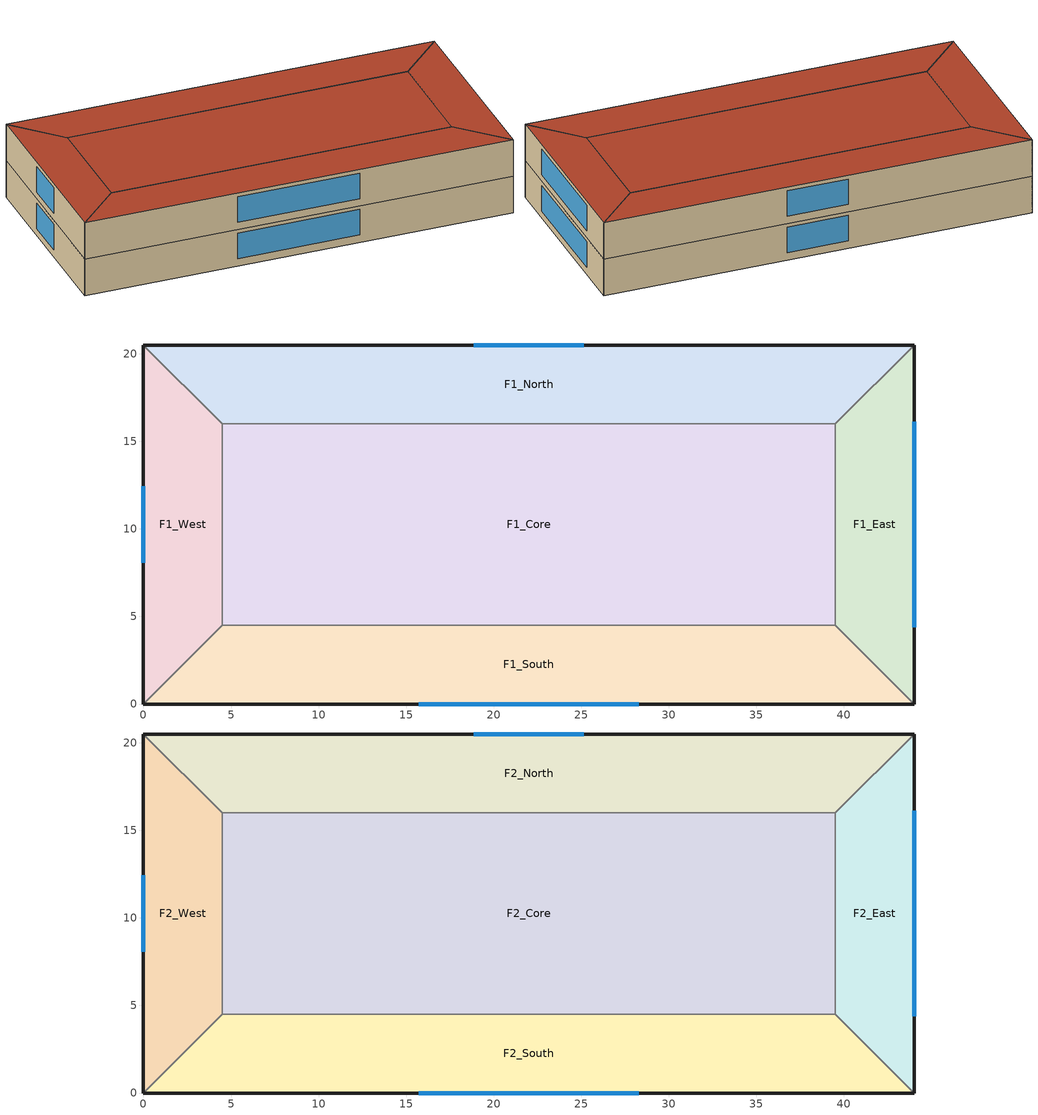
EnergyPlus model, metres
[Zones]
F1_South
 floor ground (Slab_Cons): 4.5,4.5 39.5,4.5 44,0 0,0 z0
 wall outside (ExtWall_Cons): 0,0 44,0 z0:4
 wall to F1_East (Partition_Cons): 44,0 39.5,4.5 z0:4
 wall to F1_Core (Partition_Cons): 39.5,4.5 4.5,4.5 z0:4
 wall to F1_West (Partition_Cons): 4.5,4.5 0,0 z0:4
 window (Win_Cons): 15.71,0 28.29,0 z0.8:3.6
F1_East
 floor ground (Slab_Cons): 39.5,4.5 39.5,16 44,20.5 44,0 z0
 wall outside (ExtWall_Cons): 44,0 44,20.5 z0:4
 wall to F1_North (Partition_Cons): 44,20.5 39.5,16 z0:4
 wall to F1_Core (Partition_Cons): 39.5,16 39.5,4.5 z0:4
 window (Win_Cons): 44,4.39 44,16.11 z0.8:3.6
F1_North
 floor ground (Slab_Cons): 39.5,16 4.5,16 0,20.5 44,20.5 z0
 wall outside (ExtWall_Cons): 44,20.5 0,20.5 z0:4
 wall to F1_West (Partition_Cons): 0,20.5 4.5,16 z0:4
 wall to F1_Core (Partition_Cons): 4.5,16 39.5,16 z0:4
 window (Win_Cons): 25.14,20.5 18.86,20.5 z0.8:3.6
F1_West
 floor ground (Slab_Cons): 4.5,16 4.5,4.5 0,0 0,20.5 z0
 wall outside (ExtWall_Cons): 0,20.5 0,0 z0:4
 wall to F1_Core (Partition_Cons): 4.5,4.5 4.5,16 z0:4
 window (Win_Cons): 0,12.45 0,8.05 z0.8:3.6
F1_Core
 floor ground (Slab_Cons): 4.5,16 39.5,16 39.5,4.5 4.5,4.5 z0
F2_South
 floor to F1_South (IntFloor_Cons): 4.5,4.5 39.5,4.5 44,0 0,0 z4
 wall outside (ExtWall_Cons): 0,0 44,0 z4:8
 wall to F2_East (Partition_Cons): 44,0 39.5,4.5 z4:8
 wall to F2_Core (Partition_Cons): 39.5,4.5 4.5,4.5 z4:8
 wall to F2_West (Partition_Cons): 4.5,4.5 0,0 z4:8
 window (Win_Cons): 15.71,0 28.29,0 z4.8:7.6
 roof outside (Roof_Cons): 0,0 44,0 39.5,4.5 4.5,4.5 z8
F2_East
 floor to F1_East (IntFloor_Cons): 39.5,4.5 39.5,16 44,20.5 44,0 z4
 wall outside (ExtWall_Cons): 44,0 44,20.5 z4:8
 wall to F2_North (Partition_Cons): 44,20.5 39.5,16 z4:8
 wall to F2_Core (Partition_Cons): 39.5,16 39.5,4.5 z4:8
 window (Win_Cons): 44,4.39 44,16.11 z4.8:7.6
 roof outside (Roof_Cons): 44,0 44,20.5 39.5,16 39.5,4.5 z8
F2_North
 floor to F1_North (IntFloor_Cons): 39.5,16 4.5,16 0,20.5 44,20.5 z4
 wall outside (ExtWall_Cons): 44,20.5 0,20.5 z4:8
 wall to F2_West (Partition_Cons): 0,20.5 4.5,16 z4:8
 wall to F2_Core (Partition_Cons): 4.5,16 39.5,16 z4:8
 window (Win_Cons): 25.14,20.5 18.86,20.5 z4.8:7.6
 roof outside (Roof_Cons): 44,20.5 0,20.5 4.5,16 39.5,16 z8
F2_West
 floor to F1_West (IntFloor_Cons): 4.5,16 4.5,4.5 0,0 0,20.5 z4
 wall outside (ExtWall_Cons): 0,20.5 0,0 z4:8
 wall to F2_Core (Partition_Cons): 4.5,4.5 4.5,16 z4:8
 window (Win_Cons): 0,12.45 0,8.05 z4.8:7.6
 roof outside (Roof_Cons): 0,20.5 0,0 4.5,4.5 4.5,16 z8
F2_Core
 floor to F1_Core (IntFloor_Cons): 4.5,16 39.5,16 39.5,4.5 4.5,4.5 z4
 roof outside (Roof_Cons): 4.5,4.5 39.5,4.5 39.5,16 4.5,16 z8
[Building]
T2-test-03: 15, Suburbs, 0.04, 0.4, FullExterior, 25, 6
[Material]
MetalSiding: MediumRough, 0.0015, 44.96, 7688.9, 410, 0.9, 0.7, 0.7
Plywood16: MediumRough, 0.0159, 0.12, 544, 1210, 0.9, 0.7, 0.7
Gypsum13: MediumRough, 0.0127, 0.16, 784.9, 830, 0.9, 0.7, 0.7
Membrane10: MediumRough, 0.0095, 0.16, 1121.3, 1460, 0.9, 0.7, 0.7
MetalDeck: MediumRough, 0.0015, 45.006, 7680, 418.4, 0.9, 0.7, 0.7
Concrete100: MediumRough, 0.1016, 1.311, 2240, 836.8, 0.9, 0.7, 0.7
Carpet: MediumRough, 0.0127, 0.06, 288, 1380, 0.9, 0.7, 0.7
WallIns: MediumRough, 0.04761, 0.049, 265, 836.8, 0.9, 0.7, 0.7
RoofIns: MediumRough, 0.12647, 0.049, 265, 836.8, 0.9, 0.7, 0.7
[Construction]
ExtWall_Cons: MetalSiding, Plywood16, WallIns, Gypsum13
Roof_Cons: Membrane10, RoofIns, MetalDeck
Slab_Cons; IntFloor_Cons: Concrete100, Carpet
Partition_Cons: Gypsum13, Gypsum13
Win_Cons: Glazing
[WindowMaterial:SimpleGlazingSystem]
Glazing: 2.3, 0.52, 0.75
[Zone]
F1_South; F1_East; F1_North; F1_West; F1_Core; F2_South; F2_East; F2_North; F2_West; F2_Core: 0, 0, 0, 0, 1, 1, autocalculate, autocalculate
[People]
F1_South_People: F1_South, OCC_SCH, Area/Person, , , 24, 0.3, autocalculate, ACTIVITY_SCH
F1_East_People: F1_East, OCC_SCH, Area/Person, , , 24, 0.3, autocalculate, ACTIVITY_SCH
F1_North_People: F1_North, OCC_SCH, Area/Person, , , 24, 0.3, autocalculate, ACTIVITY_SCH
F1_West_People: F1_West, OCC_SCH, Area/Person, , , 24, 0.3, autocalculate, ACTIVITY_SCH
F1_Core_People: F1_Core, OCC_SCH, Area/Person, , , 24, 0.3, autocalculate, ACTIVITY_SCH
F2_South_People: F2_South, OCC_SCH, Area/Person, , , 24, 0.3, autocalculate, ACTIVITY_SCH
F2_East_People: F2_East, OCC_SCH, Area/Person, , , 24, 0.3, autocalculate, ACTIVITY_SCH
F2_North_People: F2_North, OCC_SCH, Area/Person, , , 24, 0.3, autocalculate, ACTIVITY_SCH
F2_West_People: F2_West, OCC_SCH, Area/Person, , , 24, 0.3, autocalculate, ACTIVITY_SCH
F2_Core_People: F2_Core, OCC_SCH, Area/Person, , , 24, 0.3, autocalculate, ACTIVITY_SCH
[Lights]
F1_South_Lights: F1_South, LTG_SCH, Watts/Area, , 6.1, , 0, 0.42, 0.18, 1
F1_East_Lights: F1_East, LTG_SCH, Watts/Area, , 6.1, , 0, 0.42, 0.18, 1
F1_North_Lights: F1_North, LTG_SCH, Watts/Area, , 6.1, , 0, 0.42, 0.18, 1
F1_West_Lights: F1_West, LTG_SCH, Watts/Area, , 6.1, , 0, 0.42, 0.18, 1
F1_Core_Lights: F1_Core, LTG_SCH, Watts/Area, , 6.1, , 0, 0.42, 0.18, 1
F2_South_Lights: F2_South, LTG_SCH, Watts/Area, , 6.1, , 0, 0.42, 0.18, 1
F2_East_Lights: F2_East, LTG_SCH, Watts/Area, , 6.1, , 0, 0.42, 0.18, 1
F2_North_Lights: F2_North, LTG_SCH, Watts/Area, , 6.1, , 0, 0.42, 0.18, 1
F2_West_Lights: F2_West, LTG_SCH, Watts/Area, , 6.1, , 0, 0.42, 0.18, 1
F2_Core_Lights: F2_Core, LTG_SCH, Watts/Area, , 6.1, , 0, 0.42, 0.18, 1
[ElectricEquipment]
F1_South_Equip: F1_South, EQP_SCH, Watts/Area, , 11.3, , 0, 0.5, 0
F1_East_Equip: F1_East, EQP_SCH, Watts/Area, , 11.3, , 0, 0.5, 0
F1_North_Equip: F1_North, EQP_SCH, Watts/Area, , 11.3, , 0, 0.5, 0
F1_West_Equip: F1_West, EQP_SCH, Watts/Area, , 11.3, , 0, 0.5, 0
F1_Core_Equip: F1_Core, EQP_SCH, Watts/Area, , 11.3, , 0, 0.5, 0
F2_South_Equip: F2_South, EQP_SCH, Watts/Area, , 11.3, , 0, 0.5, 0
F2_East_Equip: F2_East, EQP_SCH, Watts/Area, , 11.3, , 0, 0.5, 0
F2_North_Equip: F2_North, EQP_SCH, Watts/Area, , 11.3, , 0, 0.5, 0
F2_West_Equip: F2_West, EQP_SCH, Watts/Area, , 11.3, , 0, 0.5, 0
F2_Core_Equip: F2_Core, EQP_SCH, Watts/Area, , 11.3, , 0, 0.5, 0
[ZoneInfiltration:DesignFlowRate]
F1_South_Infil: F1_South, ALWAYS_ON, AirChanges/Hour, , , , 0.15, 1, 0, 0, 0
F1_East_Infil: F1_East, ALWAYS_ON, AirChanges/Hour, , , , 0.15, 1, 0, 0, 0
F1_North_Infil: F1_North, ALWAYS_ON, AirChanges/Hour, , , , 0.15, 1, 0, 0, 0
F1_West_Infil: F1_West, ALWAYS_ON, AirChanges/Hour, , , , 0.15, 1, 0, 0, 0
F1_Core_Infil: F1_Core, ALWAYS_ON, AirChanges/Hour, , , , 0.15, 1, 0, 0, 0
F2_South_Infil: F2_South, ALWAYS_ON, AirChanges/Hour, , , , 0.15, 1, 0, 0, 0
F2_East_Infil: F2_East, ALWAYS_ON, AirChanges/Hour, , , , 0.15, 1, 0, 0, 0
F2_North_Infil: F2_North, ALWAYS_ON, AirChanges/Hour, , , , 0.15, 1, 0, 0, 0
F2_West_Infil: F2_West, ALWAYS_ON, AirChanges/Hour, , , , 0.15, 1, 0, 0, 0
F2_Core_Infil: F2_Core, ALWAYS_ON, AirChanges/Hour, , , , 0.15, 1, 0, 0, 0
[HVACTemplate:Thermostat]
Tstat: HTGSETP_SCH, , CLGSETP_SCH
[HVACTemplate:Zone:IdealLoadsAirSystem]
F1_South; F1_East; F1_North; F1_West; F1_Core; F2_South; F2_East; F2_North; F2_West; F2_Core: Tstat
[Schedule:Compact]
ALWAYS_ON: Fraction, Through: 12/31, For: AllDays, Until: 24:00, 1
OCC_SCH: Fraction, Through: 12/31, For: Weekdays SummerDesignDay, Until: 08:00, 0, Until: 18:00, 1, Until: 24:00, 0, For: AllOtherDays, Until: 24:00, 0
LTG_SCH: Fraction, Through: 12/31, For: Weekdays SummerDesignDay, Until: 08:00, 0.05, Until: 18:00, 1, Until: 24:00, 0.05, For: AllOtherDays, Until: 24:00, 0.05
EQP_SCH: Fraction, Through: 12/31, For: Weekdays SummerDesignDay, Until: 08:00, 0.4, Until: 18:00, 0.9, Until: 24:00, 0.4, For: AllOtherDays, Until: 24:00, 0.4
HTGSETP_SCH: Temperature, Through: 12/31, For: Weekdays SummerDesignDay WinterDesignDay, Until: 08:00, 15, Until: 18:00, 20.5, Until: 24:00, 15, For: AllOtherDays, Until: 24:00, 15
CLGSETP_SCH: Temperature, Through: 12/31, For: Weekdays SummerDesignDay WinterDesignDay, Until: 08:00, 28, Until: 18:00, 24.5, Until: 24:00, 28, For: AllOtherDays, Until: 24:00, 28
ACTIVITY_SCH: Any, Through: 12/31, For: AllDays, Until: 24:00, 120
